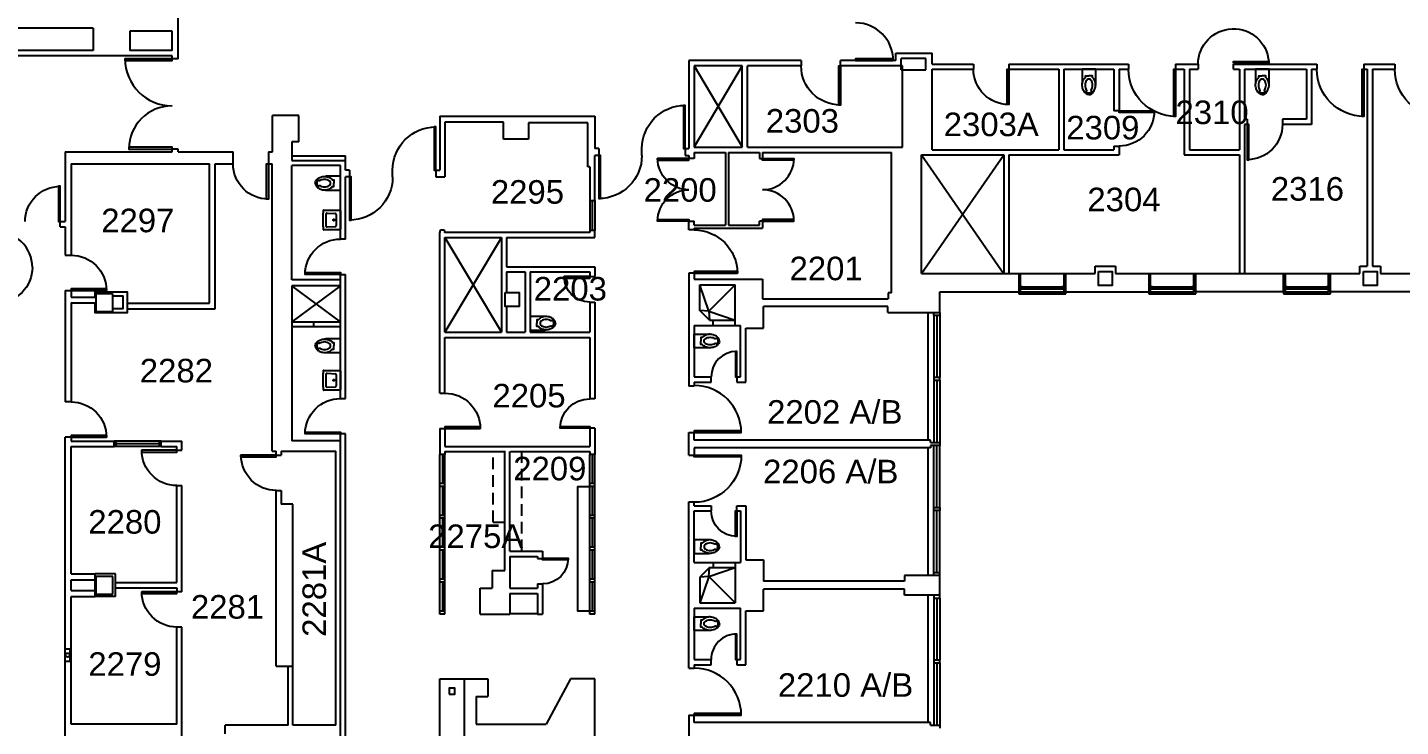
# Model space of a CAD drawing. Header units: inches. Extents: x -1132 to 5570, y -1986 to 4304.
# Drawn here: x 2497 to 3897, y 1341 to 2053 of the extents above; entities that cross this region are included whole.
import ezdxf

# ---------------------------------------------------------------- set-up
doc = ezdxf.new("R2010")
doc.units = ezdxf.units.IN
doc.header["$LTSCALE"] = 96
doc.header["$MEASUREMENT"] = 0
doc.linetypes.add('HIDDEN2', pattern=[0.1875, 0.125, -0.0625])
doc.layers.get('0').update_dxf_attribs({"linetype": 'CONTINUOUS'})
for name, color, linetype in [('A-ANNO-ROOM', 4, 'CONTINUOUS'), ('A-COLS', 5, 'CONTINUOUS'), ('A-DOOR', 2, 'CONTINUOUS'), ('A-FLOR-CASE', 3, 'CONTINUOUS'), ('A-FLOR-CASE-UPPR', 3, 'HIDDEN2'), ('A-FLOR-PFIX', 2, 'CONTINUOUS'), ('A-GLAZ', 2, 'CONTINUOUS'), ('A-GLAZ-SILL', 1, 'CONTINUOUS'), ('A-SHAFT', 1, 'CONTINUOUS'), ('A-WALL-FULL', 6, 'CONTINUOUS')]:
    doc.layers.add(name, color=color, linetype=linetype)
doc.styles.add('ARIAL', font='arial.ttf')

# ---------------------------------------------------------------- blocks, each defined once
blk = doc.blocks.new('P2477016')
for p, q in [((-3.6, -23.8), (-3.6, -23.8)), ((-2.5, -21.1), (-2.5, -21.1))]:
    blk.add_line(p, q)
blk.add_lwpolyline([(7, -14.9), (7, 0), (-7, 0), (-7, -14.9)])
for points in [[(-6.9, -16.2, -0.074934), (-6.3, -12.6, -0.085426), (-4.9, -9.7, -0.066386), (-3.5, -8.3), (-3.5, -6.7), (0, -6.7)], [(4, -23.7, -0.562484), (3.2, -23.5), (2.4, -21.3, -0.238976), (2.5, -20.9, 0.08035), (3.4, -19, 0.074934), (3.8, -16.2, 0.074934), (3.4, -13.4, 0.085426), (2.4, -11.5, 0.066386), (1.6, -10.6, 0.330534), (-1.7, -10.6, 0.066386), (-2.5, -11.5, 0.085426), (-3.5, -13.4, 0.074934), (-3.9, -16.2, 0.074934), (-3.5, -19, 0.08035), (-2.6, -20.9, -0.238976), (-2.5, -21.3), (-3.3, -23.5, -0.549653), (-4.1, -23.7)], [(6.9, -16.2, 0.074934), (6.3, -12.6, 0.085426), (4.9, -9.7, 0.066386), (3.5, -8.3), (3.5, -6.7), (0, -6.7)], [(0, -25.8, -0.143932), (-2.5, -25, -0.107177), (-4.9, -22.6, -0.077997), (-6.4, -19.2, -0.065232), (-7, -14.9)], [(-3, -22.7, 0.063273), (-1.7, -23.8, 0.143932), (0, -24.2)], [(0, -25.8, 0.143932), (2.5, -25, 0.107177), (4.9, -22.6, 0.077997), (6.4, -19.2, 0.065232), (7, -14.9)], [(0, -24.2, 0.143932), (1.7, -23.8, 0.059203), (2.9, -22.8)]]:
    blk.add_lwpolyline(points, format="xyb")
blk = doc.blocks.new('*U90')
for p, q in [((0, 0), (0, 0)), ((36, 0), (36, 0))]:
    blk.add_line(p, q)
blk.add_lwpolyline([(0, 0), (0, 36), (1.75, 36), (1.75, 0)], close=True)
blk.add_arc((0, 0), 36, 0, 90)
blk = doc.blocks.new('*U93')
for p, q in [((0, 0), (0, 0)), ((-36, 0), (-36, 0))]:
    blk.add_line(p, q)
blk.add_lwpolyline([(0, 0), (0, -36), (-1.75, -36), (-1.75, 0)], close=True)
blk.add_arc((0, 0), 36, 180, 270)
blk = doc.blocks.new('*U37')
for p, q in [((0, 0), (0, 0)), ((-48, 0), (-48, 0))]:
    blk.add_line(p, q)
blk.add_lwpolyline([(0, 0), (0, -48), (-1.75, -48), (-1.75, 0)], close=True)
blk.add_arc((0, 0), 48, 180, 270)
blk = doc.blocks.new('*U38')
for p, q in [((0, 0), (0, 0)), ((40, 0), (40, 0))]:
    blk.add_line(p, q)
blk.add_lwpolyline([(0, 0), (0, -40), (1.75, -40), (1.75, 0)], close=True)
blk.add_arc((0, 0), 40, 270, 0)
blk = doc.blocks.new('*U63')
for p, q in [((0, 0), (0, 0)), ((-32, 0), (-32, 0))]:
    blk.add_line(p, q)
blk.add_lwpolyline([(0, 0), (0, 32), (-1.75, 32), (-1.75, 0)], close=True)
blk.add_arc((0, 0), 32, 90, 180)
blk = doc.blocks.new('*U64')
for p, q in [((0, 0), (0, 0)), ((32, 0), (32, 0))]:
    blk.add_line(p, q)
blk.add_lwpolyline([(0, 0), (0, 32), (1.75, 32), (1.75, 0)], close=True)
blk.add_arc((0, 0), 32, 0, 90)
blk = doc.blocks.new('*U65')
for p, q in [((0, 0), (0, 0)), ((-44, 0), (-44, 0))]:
    blk.add_line(p, q)
blk.add_lwpolyline([(0, 0), (0, -44), (-1.75, -44), (-1.75, 0)], close=True)
blk.add_arc((0, 0), 44, 180, 270)
blk = doc.blocks.new('*U81')
for p, q in [((0, 0), (0, 0)), ((26, 0), (26, 0))]:
    blk.add_line(p, q)
blk.add_lwpolyline([(0, 0), (0, 26), (1.75, 26), (1.75, 0)], close=True)
blk.add_arc((0, 0), 26, 0, 90)
blk = doc.blocks.new('*U82')
for p, q in [((0, 0), (0, 0)), ((-30, 0), (-30, 0))]:
    blk.add_line(p, q)
blk.add_lwpolyline([(0, 0), (0, 30), (-1.75, 30), (-1.75, 0)], close=True)
blk.add_arc((0, 0), 30, 90, 180)
blk = doc.blocks.new('*U46')
for p, q in [((0, 0), (0, 0)), ((-36, 0), (-36, 0))]:
    blk.add_line(p, q)
blk.add_lwpolyline([(0, 0), (0, -36), (-1.75, -36), (-1.75, 0)], close=True)
blk.add_arc((0, 0), 36, 180, 270)
blk = doc.blocks.new('*U83')
for p, q in [((0, 0), (0, 0)), ((28, 0), (28, 0))]:
    blk.add_line(p, q)
blk.add_lwpolyline([(0, 0), (0, -28), (1.75, -28), (1.75, 0)], close=True)
blk.add_arc((0, 0), 28, 270, 0)
blk = doc.blocks.new('*U39')
for p, q in [((0, 0), (0, 0)), ((36, 0), (36, 0))]:
    blk.add_line(p, q)
blk.add_lwpolyline([(0, 0), (0, -36), (1.75, -36), (1.75, 0)], close=True)
blk.add_arc((0, 0), 36, 270, 0)
blk = doc.blocks.new('*U40')
for p, q in [((0, 0), (0, 0)), ((48, 0), (48, 0))]:
    blk.add_line(p, q)
blk.add_lwpolyline([(0, 0), (0, -48), (1.75, -48), (1.75, 0)], close=True)
blk.add_arc((0, 0), 48, 270, 0)
blk = doc.blocks.new('*U50')
for p, q in [((0, 0), (0, 0)), ((36, 0), (36, 0))]:
    blk.add_line(p, q)
blk.add_lwpolyline([(0, 0), (0, -36), (1.75, -36), (1.75, 0)], close=True)
blk.add_arc((0, 0), 36, 270, 0)
blk = doc.blocks.new('*U52')
for p, q in [((0, 0), (0, 0)), ((-36, 0), (-36, 0))]:
    blk.add_line(p, q)
blk.add_lwpolyline([(0, 0), (0, -36), (-1.75, -36), (-1.75, 0)], close=True)
blk.add_arc((0, 0), 36, 180, 270)
blk = doc.blocks.new('*U35')
for p, q in [((0, 0), (0, 0)), ((48, 0), (48, 0))]:
    blk.add_line(p, q)
blk.add_lwpolyline([(0, 0), (0, -48), (1.75, -48), (1.75, 0)], close=True)
blk.add_arc((0, 0), 48, 270, 0)
blk = doc.blocks.new('*U36')
for p, q in [((0, 0), (0, 0)), ((36, 0), (36, 0))]:
    blk.add_line(p, q)
blk.add_lwpolyline([(0, 0), (0, -36), (1.75, -36), (1.75, 0)], close=True)
blk.add_arc((0, 0), 36, 270, 0)
blk = doc.blocks.new('*U44')
for p, q in [((0, 0), (0, 0)), ((36, 0), (36, 0))]:
    blk.add_line(p, q)
blk.add_lwpolyline([(0, 0), (0, 36), (1.75, 36), (1.75, 0)], close=True)
blk.add_arc((0, 0), 36, 0, 90)
blk = doc.blocks.new('*U45')
for p, q in [((0, 0), (0, 0)), ((-36, 0), (-36, 0))]:
    blk.add_line(p, q)
blk.add_lwpolyline([(0, 0), (0, 36), (-1.75, 36), (-1.75, 0)], close=True)
blk.add_arc((0, 0), 36, 90, 180)
blk = doc.blocks.new('LAVHC4')
for p, q in [((-9.5, 0), (9.5, 0)), ((-10, -17.046589), (-10, -0.5)), ((-7.037044, -13.416795), (-6.580252, -5.19453)), ((-5.581791, -4.25), (5.581791, -4.25)), ((7.037044, -13.416795), (6.580252, -5.19453)), ((10, -0.5), (10, -17.046589)), ((-5.539354, -15), (5.539354, -15))]:
    blk.add_line(p, q)
for points in [[(-9.5, 0, 0.065543), (-9.648516, -0.019553, 0.087946), (-9.75, -0.066987, 0.043207), (-9.849429, -0.150571, 0.043207), (-9.933013, -0.25, 0.087946), (-9.980447, -0.351484, 0.065543), (-10, -0.5)], [(10, -0.5, 0.065543), (9.980447, -0.351484, 0.087946), (9.933013, -0.25, 0.043207), (9.849429, -0.150571, 0.043207), (9.75, -0.066987, 0.087946), (9.648516, -0.019553, 0.065543), (9.5, 0)], [(-7.037044, -13.416795, 0.050866), (-7.020454, -13.776064, 0.073218), (-6.947859, -14.015861, 0.028563), (-6.762423, -14.357529, 0.050866), (-6.629034, -14.530823, 0.050866), (-6.463406, -14.673619, 0.028563), (-6.132551, -14.877722, 0.073218), (-5.897149, -14.963507, 0.050866), (-5.539354, -15)], [(-5.581791, -4.25, 0.063221), (-5.869829, -4.286566, 0.085725), (-6.065686, -4.374874, 0.040781), (-6.261236, -4.53176, 0.040781), (-6.428729, -4.718307, 0.085725), (-6.527764, -4.908965, 0.063221), (-6.580252, -5.19453)], [(5.539354, -15, 0.050866), (5.897149, -14.963507, 0.073218), (6.132551, -14.877722, 0.028563), (6.463406, -14.673619, 0.050866), (6.629034, -14.530823, 0.050866), (6.762423, -14.357529, 0.028563), (6.947859, -14.015861, 0.073218), (7.020454, -13.776064, 0.050866), (7.037044, -13.416795)], [(6.580252, -5.19453, 0.063221), (6.527764, -4.908965, 0.085725), (6.428729, -4.718307, 0.040781), (6.261236, -4.53176, 0.040781), (6.065686, -4.374874, 0.085725), (5.869829, -4.286566, 0.063221), (5.581791, -4.25)], [(-10, -17.046589, 0.061553), (-9.982606, -17.187347, 0.084107), (-9.940741, -17.282697, 0.039062), (-9.865923, -17.379174, 0.039062), (-9.777011, -17.46284, 0.084107), (-9.686081, -17.513595, 0.061553), (-9.547619, -17.544316)], [(-9.547619, -17.544316, 0.007949), (-5.398899, -17.874775, 0.014949), (-3.186834, -17.949334, 0.000949), (0, -17.955385, 0.000949), (3.186834, -17.949334, 0.014949), (5.398899, -17.874775, 0.007949), (9.547619, -17.544316)], [(9.547619, -17.544316, 0.061553), (9.686081, -17.513595, 0.084107), (9.777011, -17.46284, 0.039062), (9.865923, -17.379174, 0.039062), (9.940741, -17.282697, 0.084107), (9.982606, -17.187347, 0.061553), (10, -17.046589)]]:
    blk.add_lwpolyline(points, format="xyb")
blk.add_lwpolyline([(0.704769, -7.006515, -0.043661), (0.649519, -7.125, -0.043661), (0.574533, -7.232091, -0.043661), (0.482091, -7.324533, -0.043661), (0.375, -7.399519, -0.043661), (0.256515, -7.454769, -0.043661), (0.130236, -7.488606, -0.043661), (0, -7.5, -0.043661), (-0.130236, -7.488606, -0.043661), (-0.256515, -7.454769, -0.043661), (-0.375, -7.399519, -0.043661), (-0.482091, -7.324533, -0.043661), (-0.574533, -7.232091, -0.043661), (-0.649519, -7.125, -0.043661), (-0.704769, -7.006515, -0.043661), (-0.738606, -6.880236, -0.043661), (-0.75, -6.75, -0.043661), (-0.738606, -6.619764, -0.043661), (-0.704769, -6.493485, -0.043661), (-0.649519, -6.375, -0.043661), (-0.574533, -6.267909, -0.043661), (-0.482091, -6.175467, -0.043661), (-0.375, -6.100481, -0.043661), (-0.256515, -6.045231, -0.043661), (-0.130236, -6.011394, -0.043661), (0, -6, -0.043661), (0.130236, -6.011394, -0.043661), (0.256515, -6.045231, -0.043661), (0.375, -6.100481, -0.043661), (0.482091, -6.175467, -0.043661), (0.574533, -6.267909, -0.043661), (0.649519, -6.375, -0.043661), (0.704769, -6.493485, -0.043661), (0.738606, -6.619764, -0.043661), (0.75, -6.75, -0.043661), (0.738606, -6.880236, -0.043661)], format="xyb", close=True)
blk = doc.blocks.new('*U48')
for p, q in [((0, 0), (0, 0)), ((-36, 0), (-36, 0))]:
    blk.add_line(p, q)
blk.add_lwpolyline([(0, 0), (0, 36), (-1.75, 36), (-1.75, 0)], close=True)
blk.add_arc((0, 0), 36, 90, 180)

msp = doc.modelspace()

# ---------------------------------------------------------------- linework, layer by layer
at = {"layer": 'A-COLS'}
for p, q in [((2584.4, 1782.1), (2567, 1782.1)), ((2567, 1782.1), (2567, 1764.1)), ((2584.4, 1764.1), (2584.4, 1782.1)), ((2567, 1764.1), (2584.4, 1764.1)), ((2584.4, 1494.1), (2567, 1494.1)), ((2567, 1494.1), (2567, 1476.1)), ((2584.4, 1476.1), (2584.4, 1494.1)), ((2567, 1476.1), (2584.4, 1476.1))]:
    msp.add_line(p, q, dxfattribs=at)
at = {"layer": 'A-DOOR'}
for p, q in [((3123.5, 1923.1), (3123.6, 1930.1)), ((2869.5, 1901.1), (2869.5, 1908.1))]:
    msp.add_line(p, q, dxfattribs=at)
for points in [[(2644.7, 2021.6), (2596.7, 2021.6), (2596.7, 2019.9), (2644.7, 2019.9)], [(3726.4, 2017), (3726.4, 2018.8), (3762.4, 2018.8), (3762.4, 2017)], [(2644.7, 1929.6), (2644.7, 1931.4), (2600.7, 1931.4), (2600.7, 1929.6), (2644.7, 1929.6)]]:
    msp.add_lwpolyline(points, close=True, dxfattribs=at)
at = {"layer": 'A-DOOR', "extrusion": (0, 0, -1)}
msp.add_arc((-3726.4, 2016.1), 36, 0.0321, 175.7856, dxfattribs=at)
at = {"layer": 'A-DOOR'}
for centre, radius, start, end in [((2644.7, 2021.6), 48, 180, 270), ((2644.7, 1929.6), 44, 90, 180), ((2466.2, 1809), 36.1, 0.057, 93.0393)]:
    msp.add_arc(centre, radius, start, end, dxfattribs=at)
at = {"layer": 'A-FLOR-CASE'}
for p, q in [((2989, 1456.2), (3017, 1456.2)), ((2917.5, 1281.2), (2917.5, 1389.7)), ((2917.5, 1389.7), (2966.5, 1389.7)), ((2942.5, 1389.7), (2942.5, 1281.2)), ((2966.5, 1389.7), (2966.5, 1371.7)), ((3050.8, 1389.7), (3026, 1343.5)), ((3075.6, 1389.7), (3050.6, 1389.7)), ((3075.6, 1281.2), (3075.6, 1389.7)), ((2954.5, 1371.7), (2954.5, 1343.5)), ((2954.5, 1371.7), (2966.5, 1371.7)), ((2954.5, 1343.5), (3026, 1343.5))]:
    msp.add_line(p, q, dxfattribs=at)
msp.add_lwpolyline([(3070.3, 1458.7), (3058.3, 1458.7), (3058.3, 1585.8), (3070.3, 1585.8)], dxfattribs=at)
at = {"layer": 'A-FLOR-CASE-UPPR'}
for p, q in [((2971.8, 1549.4), (2971.8, 1621.4)), ((3001, 1519.7), (3001, 1621.4)), ((2971.8, 1549.4), (2983.8, 1549.4))]:
    msp.add_line(p, q, dxfattribs=at)
at = {"layer": 'A-FLOR-PFIX'}
for p, q in [((2816.3, 1753.6), (2766.8, 1790.1)), ((2816.3, 1790.1), (2766.8, 1753.6)), ((3191.7, 1764.3), (3182.5, 1791.1)), ((3191.7, 1764.3), (3218.5, 1791.1)), ((3191.7, 1764.3), (3182.5, 1765)), ((3191.7, 1764.3), (3218.5, 1755.1)), ((3191.7, 1764.3), (3192.4, 1755.1)), ((2766.8, 1753.6), (2816.3, 1753.6)), ((2789.3, 1748.6), (2789.3, 1753.6)), ((3196, 1755.1), (3218.5, 1755.1)), ((3196, 1749.9), (3218.5, 1749.9)), ((2766.8, 1748.6), (2816.3, 1748.6)), ((3191.7, 1493.9), (3218.5, 1503.1)), ((3191.7, 1493.9), (3192.4, 1503.1)), ((3196, 1508.4), (3218.5, 1508.4)), ((3196, 1503.1), (3218.5, 1503.1)), ((3191.7, 1493.9), (3182.5, 1467.1)), ((3191.7, 1493.9), (3182.5, 1493.2)), ((3191.7, 1493.9), (3218.5, 1467.1))]:
    msp.add_line(p, q, dxfattribs=at)
at = {"layer": 'A-GLAZ'}
for p, q in [((3070.3, 1877.1), (3070.3, 1846.6)), ((3070.3, 1877.1), (3075.5, 1877.1)), ((3072.9, 1877.1), (3072.9, 1846.6)), ((3075.5, 1877.1), (3075.5, 1846.6)), ((3075.5, 1846.6), (3070.3, 1846.6)), ((3507.5, 1784.2), (3507.5, 1782.2)), ((3507.5, 1782.2), (3555.5, 1782.2)), ((3509.5, 1784.2), (3553.5, 1784.2)), ((3511.5, 1789.2), (3551.5, 1789.2)), ((3511.5, 1788.2), (3551.5, 1788.2)), ((3511.5, 1787.2), (3551.5, 1787.2)), ((3555.5, 1782.2), (3555.5, 1784.2)), ((3640, 1784.2), (3640, 1782.2)), ((3640, 1782.2), (3688, 1782.2)), ((3642, 1784.2), (3686, 1784.2)), ((3644, 1789.2), (3684, 1789.2)), ((3644, 1788.2), (3684, 1788.2)), ((3644, 1787.2), (3684, 1787.2)), ((3688, 1782.2), (3688, 1784.2)), ((3777.3, 1784.2), (3777.3, 1782.2)), ((3777.3, 1782.2), (3825.3, 1782.2)), ((3779.3, 1784.2), (3823.3, 1784.2)), ((3781.3, 1789.2), (3821.3, 1789.2)), ((3781.3, 1788.2), (3821.3, 1788.2)), ((3781.3, 1787.2), (3821.3, 1787.2)), ((3825.3, 1782.2), (3825.3, 1784.2)), ((3421, 1760.1), (3421, 1696.9)), ((3424, 1760.1), (3424, 1696.9)), ((3427, 1760.1), (3427, 1696.9)), ((3421, 1693.9), (3421, 1630.6)), ((3424, 1693.9), (3424, 1630.6)), ((3427, 1693.9), (3427, 1630.6)), ((2585.7, 1626.6), (2585.7, 1631.9)), ((2633.7, 1631.9), (2585.7, 1631.9)), ((2633.7, 1626.6), (2585.7, 1626.6)), ((2587.7, 1626.6), (2587.7, 1631.9)), ((2631.7, 1629.3), (2587.7, 1629.3)), ((2631.7, 1626.6), (2631.7, 1631.9)), ((2633.7, 1626.6), (2633.7, 1631.9)), ((3421, 1564.4), (3421, 1627.6)), ((3424, 1564.4), (3424, 1627.6)), ((3427, 1564.4), (3427, 1627.6)), ((2917.5, 1455.7), (2917.5, 1618.4)), ((2922.8, 1618.4), (2917.5, 1618.4)), ((2920.2, 1618.4), (2920.2, 1588.8)), ((2922.8, 1455.7), (2922.8, 1618.4)), ((3075.5, 1618.4), (3070.3, 1618.4)), ((3070.3, 1455.7), (3070.3, 1618.4)), ((3072.9, 1618.4), (3072.9, 1588.8)), ((3075.5, 1455.7), (3075.5, 1618.4)), ((2922.8, 1588.8), (2917.5, 1588.8)), ((2922.8, 1585.8), (2917.5, 1585.8)), ((2920.2, 1585.8), (2920.2, 1556.3)), ((3075.5, 1588.8), (3070.3, 1588.8)), ((3075.5, 1585.8), (3070.3, 1585.8)), ((3072.9, 1585.8), (3072.9, 1556.3)), ((2922.8, 1556.3), (2917.5, 1556.3)), ((2922.8, 1553.3), (2917.5, 1553.3)), ((2920.2, 1553.3), (2920.2, 1523.8)), ((3075.5, 1556.3), (3070.3, 1556.3)), ((3075.5, 1553.3), (3070.3, 1553.3)), ((3072.9, 1553.3), (3072.9, 1523.8)), ((3421, 1498.1), (3421, 1561.4)), ((3424, 1498.1), (3424, 1561.4)), ((3427, 1498.1), (3427, 1561.4)), ((2922.8, 1523.8), (2917.5, 1523.8)), ((2922.8, 1520.8), (2917.5, 1520.8)), ((2920.2, 1520.8), (2920.2, 1491.3)), ((3075.5, 1523.8), (3070.3, 1523.8)), ((3075.5, 1520.8), (3070.3, 1520.8)), ((3072.9, 1520.8), (3072.9, 1491.3)), ((2922.8, 1491.3), (2917.5, 1491.3)), ((2922.8, 1488.3), (2917.5, 1488.3)), ((2920.2, 1488.3), (2920.2, 1458.7)), ((3075.5, 1491.3), (3070.3, 1491.3)), ((3075.5, 1488.3), (3070.3, 1488.3)), ((3072.9, 1488.3), (3072.9, 1458.7)), ((3421, 1472.1), (3421, 1408.9)), ((3424, 1472.1), (3424, 1408.9)), ((3427, 1472.1), (3427, 1408.9)), ((2922.8, 1458.7), (2917.5, 1458.7)), ((2922.8, 1455.7), (2917.5, 1455.7)), ((3075.5, 1458.7), (3070.3, 1458.7)), ((3075.5, 1455.7), (3070.3, 1455.7)), ((3421, 1405.9), (3421, 1342.6)), ((3424, 1405.9), (3424, 1342.6)), ((3427, 1405.9), (3427, 1342.6))]:
    msp.add_line(p, q, dxfattribs=at)
at = {"layer": 'A-GLAZ-SILL'}
for p, q in [((3509.5, 1802.7), (3553.5, 1802.7)), ((3642, 1802.7), (3686, 1802.7)), ((3779.3, 1802.7), (3823.3, 1802.7)), ((3415, 1763.1), (3415, 1633.1)), ((3415, 1625.1), (3415, 1495.1)), ((3415, 1475.1), (3415, 1345.1))]:
    msp.add_line(p, q, dxfattribs=at)
at = {"layer": 'A-SHAFT'}
for p, q in [((3225.8, 2014.4), (3176.8, 1931.8)), ((3176.8, 2014.4), (3225.8, 1931.8)), ((3408.3, 1802.7), (3492.3, 1923.6)), ((3408.3, 1923.6), (3492.3, 1802.4)), ((2922.8, 1839.4), (2980.4, 1742.9)), ((2980.4, 1839.4), (2922.8, 1742.9))]:
    msp.add_line(p, q, dxfattribs=at)
at = {"layer": 'A-WALL-FULL'}
for p, q in [((2650.9, 2021.6), (2650.9, 2067.6)), ((2564.1, 2052.6), (2370.8, 2052.6)), ((2564.1, 2052.6), (2564.1, 2029.9)), ((2601.6, 2049.6), (2601.6, 2029.9)), ((2644.7, 2049.6), (2601.6, 2049.6)), ((2644.7, 2029.9), (2644.7, 2049.6)), ((2564.1, 2029.9), (2370.8, 2029.9)), ((2644.7, 2029.9), (2601.6, 2029.9)), ((2644.7, 2024.6), (2360.1, 2024.6)), ((2644.7, 2021.6), (2644.7, 2024.6)), ((2650.9, 2021.6), (2644.7, 2021.6)), ((3285.8, 2019.7), (3171.5, 2019.7)), ((3171.5, 2019.7), (3171.5, 1930.1)), ((3285.8, 2019.7), (3285.8, 2014.4)), ((3325.8, 2014.4), (3325.8, 2019.7)), ((3382.4, 2019.7), (3325.8, 2019.7)), ((3382.4, 2019.7), (3382.4, 2027.2)), ((3382.4, 2027.2), (3419.4, 2027.2)), ((3387.8, 2010.3), (3387.8, 2021.8)), ((3413, 2021.8), (3387.8, 2021.8)), ((3413, 2010.3), (3413, 2021.8)), ((3419.4, 2016.2), (3419.4, 2027.2)), ((3419.4, 2016.2), (3461.4, 2016.2)), ((3461.4, 2016.2), (3461.4, 2010.9)), ((3497.4, 2016.2), (3497.4, 2010.9)), ((3497.4, 2016.2), (3619.4, 2016.2)), ((3619.4, 2016.2), (3619.4, 2010.9)), ((3667.4, 2016.2), (3690.4, 2016.2)), ((3667.4, 2016.2), (3667.4, 2010.9)), ((3690.4, 2016.2), (3690.4, 2010.9)), ((3726.4, 2016.2), (3811.4, 2016.2)), ((3726.4, 2010.9), (3726.4, 2016.2)), ((3811.4, 2016.2), (3811.4, 2010.9)), ((3859.4, 2016.2), (3890.9, 2016.2)), ((3859.4, 2016.2), (3859.4, 2010.9)), ((3890.9, 2016.2), (3890.9, 2010.9)), ((3225.8, 2014.4), (3176.8, 2014.4)), ((3176.8, 2014.4), (3176.8, 1931.4)), ((3225.8, 1931.4), (3225.8, 2014.4)), ((3231.1, 1931.4), (3231.1, 2014.4)), ((3285.8, 2014.4), (3231.1, 2014.4)), ((3389.1, 2014.4), (3325.8, 2014.4)), ((3387.8, 2010.3), (3413, 2010.3)), ((3389.1, 1931.4), (3389.1, 2014.4)), ((3419.4, 2010.9), (3461.4, 2010.9)), ((3419.4, 1928.9), (3419.4, 2010.9)), ((3497.4, 2010.9), (3548.3, 2010.9)), ((3548.3, 2010.9), (3548.3, 1928.9)), ((3553.6, 2010.9), (3553.6, 1928.9)), ((3553.6, 2010.9), (3604.6, 2010.9)), ((3604.6, 2010.9), (3604.6, 1968.6)), ((3609.8, 2010.9), (3609.8, 1968.6)), ((3609.8, 2010.9), (3619.4, 2010.9)), ((3667.4, 2010.9), (3676.3, 2010.9)), ((3676.3, 2010.9), (3676.3, 1923.6)), ((3681.6, 2010.9), (3681.6, 1928.9)), ((3681.6, 2010.9), (3690.4, 2010.9)), ((3726.4, 2010.9), (3732.6, 2010.9)), ((3732.6, 2010.9), (3732.6, 1928.9)), ((3737.8, 2010.9), (3737.8, 1959.9)), ((3737.8, 2010.9), (3800.8, 2010.9)), ((3800.8, 2010.9), (3800.8, 1959.9)), ((3806.1, 2010.9), (3806.1, 1954.7)), ((3806.1, 2010.9), (3811.4, 2010.9)), ((3859.4, 2010.9), (3862.8, 2010.9)), ((3862.8, 2010.9), (3862.8, 1810.2)), ((3868.1, 2010.9), (3868.1, 1810.2)), ((3868.1, 2010.9), (3890.9, 2010.9)), ((2746.9, 1926.6), (2746.9, 1963.9)), ((2773.9, 1963.9), (2746.9, 1963.9)), ((2773.9, 1936.9), (2773.9, 1963.9)), ((2917.5, 1963.1), (3075.5, 1963.1)), ((2917.5, 1963.1), (2917.5, 1908.1)), ((3075.5, 1963.1), (3075.5, 1930.1)), ((3609.8, 1968.6), (3604.6, 1968.6)), ((3740.3, 1959.9), (3737.8, 1959.9)), ((3740.3, 1959.9), (3740.3, 1954.7)), ((3800.8, 1959.9), (3776.3, 1959.9)), ((3776.3, 1959.9), (3776.3, 1954.7)), ((2922.8, 1956.9), (2922.8, 1901.1)), ((2982.3, 1956.9), (2922.8, 1956.9)), ((2982.3, 1939.6), (2982.3, 1956.9)), ((3068.3, 1956.4), (3007.8, 1956.4)), ((3007.8, 1956.4), (3007.8, 1939.6)), ((3068.3, 1911.6), (3068.3, 1956.4)), ((3740.3, 1954.7), (3737.8, 1954.7)), ((3737.8, 1954.7), (3737.8, 1802.4)), ((3806.1, 1954.7), (3776.3, 1954.7)), ((2773.9, 1936.9), (2766.9, 1936.9)), ((2766.9, 1936.9), (2766.9, 1917.8)), ((3007.8, 1939.6), (2982.3, 1939.6)), ((3176.8, 1931.4), (3225.8, 1931.4)), ((3231.1, 1931.4), (3389.1, 1931.4)), ((3604.6, 1932.6), (3604.6, 1928.9)), ((3604.6, 1932.6), (3609.8, 1932.6)), ((3609.8, 1932.6), (3609.8, 1923.6)), ((2535.8, 1926.6), (2535.8, 1855.6)), ((2535.8, 1926.6), (2644.7, 1926.6)), ((2650.9, 1929.6), (2644.7, 1929.6)), ((2644.7, 1926.6), (2644.7, 1929.6)), ((2650.9, 1926.6), (2650.9, 1929.6)), ((2650.9, 1926.6), (2706.8, 1926.6)), ((2706.8, 1914.6), (2706.8, 1926.6)), ((2742.8, 1926.6), (2742.8, 1914.6)), ((2742.8, 1926.6), (2746.9, 1926.6)), ((2766.9, 1922.8), (2821.5, 1922.8)), ((2766.9, 1917.8), (2821.5, 1917.8)), ((2821.5, 1908.1), (2821.5, 1922.8)), ((3079.5, 1930.1), (3075.5, 1930.1)), ((3079.5, 1923.1), (3075.5, 1923.1)), ((3075.5, 1877.1), (3075.5, 1923.1)), ((3079.5, 1930.1), (3079.5, 1923.1)), ((3167.6, 1930.1), (3167.6, 1923.1)), ((3167.6, 1930.1), (3171.5, 1930.1)), ((3167.6, 1923.1), (3171.5, 1923.1)), ((3171.5, 1923.1), (3171.5, 1920.1)), ((3176.8, 1920.1), (3171.5, 1920.1)), ((3176.8, 1926.1), (3176.8, 1920.1)), ((3176.8, 1926.1), (3208.7, 1926.1)), ((3208.7, 1926.1), (3208.7, 1852.1)), ((3211.7, 1926.1), (3243.5, 1926.1)), ((3211.7, 1926.1), (3211.7, 1852.1)), ((3243.5, 1926.1), (3243.5, 1920.1)), ((3243.5, 1920.1), (3246.5, 1920.1)), ((3246.5, 1926.1), (3378, 1926.1)), ((3246.5, 1926.1), (3246.5, 1920.1)), ((3378, 1783.1), (3378, 1926.1)), ((3408.3, 1923.6), (3492.3, 1923.6)), ((3408.3, 1802.7), (3408.3, 1923.6)), ((3419.4, 1928.9), (3548.3, 1928.9)), ((3492.3, 1923.6), (3492.3, 1802.4)), ((3497.6, 1923.6), (3609.8, 1923.6)), ((3497.6, 1923.6), (3497.6, 1802.4)), ((3553.6, 1928.9), (3604.6, 1928.9)), ((3676.3, 1923.6), (3732.6, 1923.6)), ((3681.6, 1928.9), (3732.6, 1928.9)), ((3732.6, 1923.6), (3732.6, 1802.4)), ((2541.8, 1914.6), (2682.7, 1914.6)), ((2541.8, 1914.6), (2541.8, 1821.4)), ((2682.7, 1772.6), (2682.7, 1914.6)), ((2688.7, 1766.6), (2688.7, 1914.6)), ((2688.7, 1914.6), (2706.8, 1914.6)), ((2742.8, 1914.6), (2746.8, 1914.6)), ((2746.8, 1621.7), (2746.8, 1914.6)), ((2816.3, 1912.8), (2766.8, 1912.8)), ((2766.8, 1796.4), (2766.8, 1912.8)), ((2816.3, 1837.9), (2816.3, 1912.8)), ((2825.5, 1908.1), (2821.5, 1908.1)), ((2825.5, 1908.1), (2825.5, 1901.1)), ((2913.5, 1908.1), (2913.5, 1901.1)), ((2913.5, 1908.1), (2917.5, 1908.1)), ((3070.3, 1911.6), (3068.3, 1911.6)), ((3070.3, 1911.6), (3070.3, 1877.1)), ((2825.5, 1901.1), (2821.5, 1901.1)), ((2821.5, 1837.9), (2821.5, 1901.1)), ((2913.5, 1901.1), (2922.8, 1901.1)), ((2530.8, 1855.6), (2535.8, 1855.6)), ((2530.8, 1850.4), (2530.8, 1855.6)), ((2530.8, 1850.4), (2535.8, 1850.4)), ((2535.8, 1850.4), (2535.8, 1821.4)), ((2918.4, 1846.1), (2918.4, 1847.4)), ((2918.4, 1847.4), (2921.9, 1847.4)), ((2921.9, 1847.4), (2921.9, 1846.1)), ((3171.5, 1847.1), (3171.5, 1856.1)), ((3171.5, 1856.1), (3176.8, 1856.1)), ((3176.8, 1852.1), (3176.8, 1856.1)), ((3176.8, 1852.1), (3208.7, 1852.1)), ((3176.8, 1849.1), (3246.5, 1849.1)), ((3176.8, 1849.1), (3176.8, 1847.1)), ((3211.7, 1852.1), (3243.5, 1852.1)), ((3246.5, 1856.1), (3243.5, 1856.1)), ((3243.5, 1852.1), (3243.5, 1856.1)), ((3246.5, 1856.1), (3246.5, 1849.1)), ((2821.5, 1837.9), (2816.3, 1837.9)), ((2917.5, 1680.8), (2917.5, 1844.6)), ((2917.5, 1844.6), (2917.9, 1844.6)), ((2917.9, 1844.6), (2917.9, 1846.1)), ((2917.9, 1846.1), (2918.4, 1846.1)), ((2921.9, 1846.1), (2922.4, 1846.1)), ((2922.4, 1846.1), (2922.4, 1844.6)), ((3070.3, 1844.6), (2922.4, 1844.6)), ((2922.8, 1839.4), (2980.4, 1839.4)), ((2922.8, 1742.9), (2922.8, 1839.4)), ((2980.4, 1839.4), (2980.4, 1742.9)), ((2985.6, 1839.4), (3075.5, 1839.4)), ((2985.6, 1839.4), (2985.6, 1809.6)), ((3070.3, 1846.6), (3070.3, 1844.6)), ((3075.5, 1839.4), (3075.5, 1846.6)), ((3176.8, 1847.1), (3171.5, 1847.1)), ((2535.8, 1821.4), (2541.8, 1821.4)), ((2985.6, 1809.6), (3075.5, 1809.6)), ((3075.5, 1809.6), (3075.5, 1799.6)), ((3585.3, 1802.7), (3585.3, 1810.2)), ((3585.3, 1810.2), (3606.3, 1810.2)), ((3606.3, 1810.2), (3606.3, 1802.7)), ((3855.3, 1810.2), (3862.8, 1810.2)), ((3855.3, 1802.7), (3855.3, 1810.2)), ((3868.1, 1810.2), (3876.3, 1810.2)), ((3876.3, 1810.2), (3876.3, 1802.7)), ((2816.3, 1796.4), (2766.8, 1796.4)), ((2816.3, 1801.9), (2821.5, 1801.9)), ((2816.3, 1675.4), (2816.3, 1801.9)), ((2821.5, 1675.4), (2821.5, 1801.9)), ((2985.6, 1804.4), (2985.6, 1783.3)), ((2985.6, 1804.4), (3004.4, 1804.4)), ((3004.4, 1804.4), (3004.4, 1742.9)), ((3009.7, 1804.4), (3009.7, 1742.9)), ((3009.7, 1804.4), (3070.3, 1804.4)), ((3070.3, 1804.4), (3070.3, 1799.6)), ((3070.3, 1799.6), (3075.5, 1799.6)), ((3171.5, 1803.1), (3171.5, 1688.1)), ((3176.8, 1803.1), (3171.5, 1803.1)), ((3176.8, 1803.1), (3176.8, 1797.1)), ((3176.8, 1797.1), (3246.5, 1797.1)), ((3246.5, 1797.1), (3246.5, 1777.1)), ((3408.3, 1802.7), (3585.3, 1802.7)), ((3507.5, 1802.7), (3507.5, 1784.2)), ((3509.5, 1784.2), (3509.5, 1802.7)), ((3553.5, 1802.7), (3553.5, 1784.2)), ((3555.5, 1784.2), (3555.5, 1802.7)), ((3606.3, 1802.7), (3642, 1802.7)), ((3640, 1802.7), (3640, 1784.2)), ((3642, 1784.2), (3642, 1802.7)), ((3686, 1784.2), (3686, 1802.7)), ((3686, 1802.7), (3782.8, 1802.7)), ((3688, 1784.2), (3688, 1802.7)), ((3688, 1784.2), (3688, 1802.7)), ((3777.3, 1784.2), (3777.3, 1802.7)), ((3777.3, 1784.2), (3777.3, 1802.7)), ((3777.3, 1802.7), (3777.3, 1784.2)), ((3779.3, 1784.2), (3779.3, 1802.7)), ((3823.3, 1784.2), (3823.3, 1802.7)), ((3823.3, 1802.7), (3855.3, 1802.7)), ((3825.3, 1784.2), (3825.3, 1802.7)), ((3876.3, 1802.7), (3912, 1802.7)), ((2535.8, 1785.4), (2535.8, 1671.9)), ((2535.8, 1785.4), (2541.8, 1785.4)), ((2541.8, 1785.4), (2541.8, 1778.6)), ((2816.3, 1790.1), (2766.8, 1790.1)), ((2766.8, 1790.1), (2766.8, 1632.4)), ((3182.5, 1791.1), (3218.5, 1791.1)), ((3182.5, 1765), (3182.5, 1791.1)), ((3218.5, 1749.9), (3218.5, 1791.1)), ((3378, 1783.1), (3374.5, 1783.1)), ((3374.5, 1783.1), (3374.5, 1777.1)), ((3427, 1763.1), (3427.1, 1784.2)), ((3427.1, 1784.2), (3509.5, 1784.2)), ((3511.5, 1789.2), (3509.5, 1789.2)), ((3509.5, 1789.2), (3509.5, 1787.2)), ((3509.5, 1787.2), (3511.5, 1787.2)), ((3511.5, 1787.2), (3511.5, 1789.2)), ((3553.5, 1789.2), (3551.5, 1789.2)), ((3551.5, 1789.2), (3551.5, 1787.2)), ((3551.5, 1787.2), (3553.5, 1787.2)), ((3553.5, 1787.2), (3553.5, 1789.2)), ((3553.5, 1784.2), (3642, 1784.2)), ((3644, 1789.2), (3642, 1789.2)), ((3642, 1789.2), (3642, 1787.2)), ((3642, 1787.2), (3644, 1787.2)), ((3644, 1787.2), (3644, 1789.2)), ((3686, 1789.2), (3684, 1789.2)), ((3684, 1789.2), (3684, 1787.2)), ((3684, 1787.2), (3686, 1787.2)), ((3686, 1787.2), (3686, 1789.2)), ((3777.3, 1784.2), (3686, 1784.2)), ((3777.3, 1784.2), (3779.3, 1784.2)), ((3781.3, 1789.2), (3779.3, 1789.2)), ((3779.3, 1789.2), (3779.3, 1787.2)), ((3779.3, 1787.2), (3781.3, 1787.2)), ((3781.3, 1787.2), (3781.3, 1789.2)), ((3823.3, 1789.2), (3821.3, 1789.2)), ((3821.3, 1789.2), (3821.3, 1787.2)), ((3821.3, 1787.2), (3823.3, 1787.2)), ((3823.3, 1787.2), (3823.3, 1789.2)), ((3912, 1784.2), (3823.3, 1784.2)), ((2598.8, 1772.6), (2682.7, 1772.6)), ((2598.8, 1766.6), (2688.7, 1766.6)), ((2985.6, 1769.3), (2985.6, 1742.9)), ((3070.3, 1773.6), (3070.3, 1742.9)), ((3070.3, 1773.6), (3075.5, 1773.6)), ((3075.5, 1773.6), (3075.5, 1675.1)), ((3192.4, 1755.1), (3182.5, 1765)), ((3246.5, 1777.1), (3374.5, 1777.1)), ((3374, 1769.1), (3247.3, 1769.1)), ((3247.3, 1747.1), (3247.3, 1769.1)), ((3374, 1763.1), (3374, 1769.1)), ((3176.8, 1749.9), (3176.8, 1697.4)), ((3176.8, 1749.9), (3196, 1749.9)), ((3192.4, 1755.1), (3196, 1755.1)), ((3196, 1749.9), (3196, 1755.1)), ((3218.5, 1749.9), (3224, 1749.9)), ((3224, 1697.4), (3224, 1749.9)), ((3374, 1763.1), (3427, 1763.1)), ((3421, 1760.1), (3421, 1763.1)), ((3427, 1760.1), (3421, 1760.1)), ((3427, 1763.1), (3427, 1760.1)), ((2922.8, 1742.9), (2980.4, 1742.9)), ((2922.8, 1737.6), (3070.3, 1737.6)), ((2922.8, 1680.8), (2922.8, 1737.6)), ((2985.6, 1742.9), (3004.4, 1742.9)), ((3009.7, 1742.9), (3070.3, 1742.9)), ((3070.3, 1737.6), (3070.3, 1675.1)), ((3229.3, 1692.1), (3229.3, 1747.1)), ((3229.3, 1747.1), (3247.3, 1747.1)), ((3176.8, 1697.4), (3194.1, 1697.4)), ((3194.1, 1692.1), (3194.1, 1697.4)), ((3220.1, 1697.4), (3224, 1697.4)), ((3220.1, 1697.4), (3220.1, 1692.1)), ((3421, 1696.9), (3421, 1693.9)), ((3427, 1696.9), (3421, 1696.9)), ((3421, 1693.9), (3427, 1693.9)), ((3427, 1693.9), (3427, 1696.9)), ((2917.5, 1680.8), (2922.8, 1680.8)), ((3176.8, 1688.1), (3171.5, 1688.1)), ((3176.8, 1692.1), (3176.8, 1688.1)), ((3176.8, 1692.1), (3194.1, 1692.1)), ((3220.1, 1692.1), (3229.3, 1692.1)), ((2541.8, 1671.9), (2535.8, 1671.9)), ((2816.3, 1675.4), (2821.5, 1675.4)), ((3075.5, 1675.1), (3070.3, 1675.1)), ((2821.5, 1639.4), (2816.3, 1639.4)), ((2816.3, 631.9), (2816.3, 1639.4)), ((2821.5, 604.6), (2821.5, 1639.4)), ((2917.5, 1644.8), (2922.8, 1644.8)), ((2917.5, 1644.8), (2917.5, 1618.4)), ((2922.8, 1644.8), (2922.8, 1626.6)), ((3070.3, 1645.1), (3070.3, 1626.6)), ((3075.5, 1645.1), (3070.3, 1645.1)), ((3075.5, 1645.1), (3075.5, 1618.4)), ((3171.5, 1617.6), (3171.5, 1640.6)), ((3171.5, 1640.6), (3176.8, 1640.6)), ((3176.8, 1633.1), (3176.8, 1640.6)), ((2535.8, 1035.4), (2535.8, 1635.9)), ((2541.8, 1635.9), (2535.8, 1635.9)), ((2541.8, 1635.9), (2541.8, 1631.9)), ((2541.8, 1631.9), (2585.7, 1631.9)), ((2541.8, 1626.6), (2585.7, 1626.6)), ((2541.8, 1496.6), (2541.8, 1626.6)), ((2633.7, 1631.9), (2654.7, 1631.9)), ((2633.7, 1626.6), (2649.7, 1626.6)), ((2649.7, 1622.6), (2649.7, 1626.6)), ((2654.7, 1622.6), (2654.7, 1631.9)), ((2816.3, 1632.4), (2766.8, 1632.4)), ((2922.8, 1626.6), (3070.3, 1626.6)), ((3417.5, 1633.1), (3176.8, 1633.1)), ((3417.5, 1625.1), (3176.8, 1625.1)), ((3176.8, 1625.1), (3176.8, 1617.6)), ((3417.5, 1630.6), (3417.5, 1633.1)), ((3417.5, 1630.6), (3427, 1630.6)), ((3427, 1627.6), (3417.5, 1627.6)), ((3417.5, 1627.6), (3417.5, 1625.1)), ((3427, 1630.6), (3427, 1627.6)), ((2649.7, 1622.6), (2654.7, 1622.6)), ((2746.8, 1621.7), (2750.9, 1621.7)), ((2750.9, 1617.7), (2750.9, 1621.7)), ((2750.9, 1617.7), (2755.9, 1617.7)), ((2755.9, 1621.7), (2755.9, 1617.7)), ((2755.9, 1621.7), (2811.7, 1621.7)), ((2811.7, 1342.6), (2811.7, 1621.7)), ((2922.8, 1621.4), (2922.8, 1618.4)), ((2922.8, 1621.4), (2984.4, 1621.4)), ((2983.8, 1500), (2983.8, 1621.4)), ((2989, 1519.7), (2989, 1621.4)), ((2989.6, 1621.4), (3070.3, 1621.4)), ((3070.3, 1621.4), (3070.3, 1618.4)), ((3171.5, 1617.6), (3176.8, 1617.6)), ((2649.7, 1586.6), (2654.7, 1586.6)), ((2649.7, 1487.8), (2649.7, 1586.6)), ((2654.7, 1478.5), (2654.7, 1586.6)), ((2750.9, 1581.7), (2755.9, 1581.7)), ((2750.9, 1402.6), (2750.9, 1581.7)), ((2755.9, 1581.7), (2755.9, 1567.6)), ((2767.9, 1567.6), (2755.9, 1567.6)), ((2767.9, 1402.6), (2767.9, 1567.6)), ((3171.5, 1400.6), (3171.5, 1570.1)), ((3171.5, 1570.1), (3176.8, 1570.1)), ((3176.8, 1566.1), (3176.8, 1570.1)), ((3176.8, 1566.1), (3194.1, 1566.1)), ((3176.8, 1508.4), (3176.8, 1560.9)), ((3176.8, 1560.9), (3194.1, 1560.9)), ((3194.1, 1566.1), (3194.1, 1560.9)), ((3220.1, 1566.1), (3229.3, 1566.1)), ((3220.1, 1560.9), (3220.1, 1566.1)), ((3220.1, 1560.9), (3224, 1560.9)), ((3224, 1560.9), (3224, 1508.4)), ((3229.3, 1566.1), (3229.3, 1511.1)), ((3421, 1561.4), (3421, 1564.4)), ((3421, 1564.4), (3427, 1564.4)), ((3427, 1561.4), (3421, 1561.4)), ((3427, 1564.4), (3427, 1561.4)), ((2649.7, 1487.8), (2649.7, 1550.6)), ((2654.7, 1478.5), (2654.7, 1550.6)), ((2989, 1519.7), (3022.3, 1519.7)), ((2989, 1514.5), (3017, 1514.5)), ((2989, 1514.5), (2989, 1482)), ((3017, 1514.5), (3017, 1512.5)), ((3017, 1512.5), (3022.3, 1512.5)), ((3022.3, 1519.7), (3022.3, 1512.5)), ((2970.8, 1500), (2970.8, 1482)), ((2970.8, 1500), (2983.8, 1500)), ((3176.8, 1508.4), (3196, 1508.4)), ((3192.4, 1503.1), (3182.5, 1493.2)), ((3192.4, 1503.1), (3196, 1503.1)), ((3196, 1508.4), (3196, 1503.1)), ((3218.5, 1508.4), (3224, 1508.4)), ((3218.5, 1508.4), (3218.5, 1467.1)), ((3229.3, 1511.1), (3247.3, 1511.1)), ((3247.3, 1511.1), (3247.3, 1489.1)), ((3421, 1495.1), (3421, 1498.4)), ((3421, 1498.1), (3427, 1498.1)), ((3427, 1472.1), (3427, 1498.1)), ((2541.8, 1496.6), (2566.4, 1496.6)), ((2541.8, 1490.6), (2566.4, 1490.6)), ((2541.8, 1479.6), (2541.8, 1490.6)), ((2586.9, 1496.6), (2566.4, 1496.6)), ((2566.4, 1473.6), (2566.4, 1496.6)), ((2586.9, 1473.6), (2586.9, 1496.6)), ((2586.9, 1487.8), (2649.7, 1487.8)), ((3017, 1486.5), (3017, 1482)), ((3017, 1486.5), (3022.3, 1486.5)), ((3022.3, 1486.5), (3022.3, 1455.7)), ((3182.5, 1493.2), (3182.5, 1467.1)), ((3391, 1489.1), (3247.3, 1489.1)), ((3427, 1495.1), (3391, 1495.1)), ((3391, 1495.1), (3391, 1489.1)), ((2541.8, 1479.6), (2566.4, 1479.6)), ((2541.8, 1473.6), (2566.4, 1473.6)), ((2541.8, 1343.6), (2541.8, 1473.6)), ((2586.9, 1473.6), (2566.4, 1473.6)), ((2586.9, 1482.5), (2649.7, 1482.5)), ((2649.7, 1482.5), (2649.7, 1478.5)), ((2654.7, 1478.5), (2649.7, 1478.5)), ((2958.8, 1482), (2970.8, 1482)), ((2958.8, 1455.7), (2958.8, 1482)), ((2989, 1482), (3017, 1482)), ((2989, 1476.7), (3017, 1476.7)), ((2989, 1476.7), (2989, 1455.7)), ((3017, 1476.7), (3017, 1455.7)), ((3391, 1481.1), (3247.3, 1481.1)), ((3247.3, 1459.1), (3247.3, 1481.1)), ((3391, 1475.1), (3391, 1481.1)), ((3427, 1475.1), (3391, 1475.1)), ((3421, 1475.1), (3421, 1471.9)), ((3421, 1472.1), (3427, 1472.1)), ((2958.8, 1455.7), (2989, 1455.7)), ((3017, 1455.7), (3022.3, 1455.7)), ((3176.8, 1461.9), (3224, 1461.9)), ((3176.8, 1461.9), (3176.8, 1409.4)), ((3182.5, 1467.1), (3218.5, 1467.1)), ((3224, 1409.4), (3224, 1461.9)), ((3229.3, 1404.1), (3229.3, 1459.1)), ((3229.3, 1459.1), (3247.3, 1459.1)), ((2649.7, 1343.6), (2649.7, 1442.5)), ((2654.7, 1442.5), (2649.7, 1442.5)), ((2654.7, 1239.8), (2654.7, 1442.5)), ((2540.8, 1419.9), (2535.8, 1419.9)), ((2540.8, 1407.9), (2540.8, 1419.9)), ((2535.8, 1407.9), (2540.8, 1407.9)), ((2750.9, 1402.6), (2767.9, 1402.6)), ((2762.9, 1342.6), (2762.9, 1402.6)), ((2767.9, 1342.6), (2767.9, 1402.6)), ((3171.5, 1400.6), (3176.8, 1400.6)), ((3176.8, 1409.4), (3194.1, 1409.4)), ((3176.8, 1404.1), (3176.8, 1400.6)), ((3176.8, 1404.1), (3194.1, 1404.1)), ((3194.1, 1404.1), (3194.1, 1409.4)), ((3220.1, 1409.4), (3224, 1409.4)), ((3220.1, 1409.4), (3220.1, 1404.1)), ((3220.1, 1404.1), (3229.3, 1404.1)), ((3421, 1408.9), (3421, 1405.9)), ((3427, 1408.9), (3421, 1408.9)), ((3421, 1405.9), (3427, 1405.9)), ((3427, 1405.9), (3427, 1408.9)), ((2649.7, 1343.6), (2541.8, 1343.6)), ((3171.5, 1352.6), (3176.8, 1352.6)), ((3171.5, 1352.6), (3171.5, 1329.6)), ((3176.8, 1345.1), (3176.8, 1352.6)), ((3417.5, 1345.1), (3176.8, 1345.1)), ((3417.5, 1342.6), (3417.5, 1345.1)), ((2698.7, 1333.6), (2698.7, 1342.6)), ((2762.9, 1342.6), (2698.7, 1342.6)), ((2811.7, 1342.6), (2767.9, 1342.6)), ((3417.5, 1342.6), (3427, 1342.6)), ((3427, 1342.6), (3427, 1339.6))]:
    msp.add_line(p, q, dxfattribs=at)
for points in [[(3588.8, 1804.7), (3602.8, 1804.7), (3602.8, 1790.7), (3588.8, 1790.7)], [(3858.8, 1804.7), (3872.8, 1804.7), (3872.8, 1790.7), (3858.8, 1790.7)], [(2984.3, 1783.3), (2998.3, 1783.3), (2998.3, 1769.3), (2984.3, 1769.3)], [(2927, 1374.2), (2933, 1374.2), (2933, 1380.2), (2927, 1380.2)]]:
    msp.add_lwpolyline(points, close=True, dxfattribs=at)
for points in [[(2541.8, 1778.6), (2566.4, 1778.6), (2566.4, 1784.1), (2598.8, 1784.1), (2598.8, 1762.6), (2566.4, 1762.6), (2566.4, 1772.6), (2541.8, 1772.6), (2541.8, 1671.9)], [(2584.4, 1779.9), (2594.5, 1779.9), (2594.5, 1766.9), (2584.4, 1766.9)]]:
    msp.add_lwpolyline(points, dxfattribs=at)
msp.add_circle((2538.3, 1413.9), 2, dxfattribs=at)

# ---------------------------------------------------------------- block references
at = {"layer": 'A-DOOR'}
for name, p, xscale, yscale, zscale, rotation in [('*U38', (3341.2, 2019.7), 0.9626492176170558, 0.9626492176170558, 0.9626492176170558, 90), ('*U37', (3176.8, 1803.1), -0.916666670326066, 0.916666670326066, 0.9166666703260695, 90), ('*U83', (3022.3, 1512.6), -0.9316071428571462, 0.9316071428571462, 0.9316071428571442, 90), ('*U36', (3220.1, 1409.4), 0.7222222222221717, 0.7222222222221717, 0.7222222222221717, 180)]:
    msp.add_blockref(name, p, dxfattribs=dict(at, xscale=xscale, yscale=yscale, zscale=zscale, rotation=rotation))
at = {"layer": 'A-DOOR', "xscale": -1}
for name, p in [('*U38', (3325.8, 2014.4)), ('*U39', (3497.4, 2010.9)), ('*U40', (3667.4, 2010.9)), ('*U40', (3859.4, 2010.9)), ('*U40', (3938.9, 2010.9)), ('*U52', (3740.3, 1954.7)), ('*U65', (3079.5, 1923.1)), ('*U90', (2530.8, 1855.6)), ('*U65', (2825.5, 1901.1)), ('*U93', (2466.3, 1809))]:
    msp.add_blockref(name, p, dxfattribs=at)
for name, p, rotation in [('*U65', (3167.6, 1930.1), 180), ('*U50', (3609.8, 1968.6), 90), ('*U65', (2913.5, 1908.1), 180), ('*U64', (3171.5, 1920.1), 90), ('*U48', (2742.8, 1914.6), 180), ('*U63', (3171.5, 1856.1), 90), ('*U45', (2816.3, 1801.9), 90), ('*U44', (2541.8, 1785.4), 270), ('*U81', (3070.3, 1799.6), 90), ('*U46', (2922.8, 1644.8), 90), ('*U46', (2541.8, 1635.9), 90), ('*U45', (2816.3, 1639.4), 90), ('*U82', (3070.3, 1645.1), 90), ('*U46', (2649.7, 1622.6), 270), ('*U46', (2750.9, 1617.7), 270), ('*U35', (3176.8, 1617.6), 90), ('*U46', (2649.7, 1478.5), 270)]:
    msp.add_blockref(name, p, dxfattribs=dict(at, rotation=rotation))
at = {"layer": 'A-DOOR'}
for name, p, rotation in [('*U64', (3246.5, 1920.1), 270), ('*U63', (3246.5, 1856.1), 270), ('*U35', (3176.8, 1640.6), 90), ('*U35', (3176.8, 1352.6), 90)]:
    msp.add_blockref(name, p, dxfattribs=dict(at, rotation=rotation))
at = {"layer": 'A-DOOR', "extrusion": (0, 0, -1), "xscale": -0.7222222222221717, "yscale": 0.7222222222221717, "zscale": -0.7222222222221717, "rotation": 180}
msp.add_blockref('*U36', (-3220.1, 1697.4), dxfattribs=at)
at = {"layer": 'A-DOOR', "extrusion": (0, 0, -1), "xscale": 0.7222222222221717, "yscale": 0.7222222222221717, "zscale": -0.7222222222222222}
msp.add_blockref('*U36', (-3220.1, 1560.9), dxfattribs=at)
at = {"layer": 'A-FLOR-PFIX'}
for p in [(3579.1, 2010.9), (3755.8, 2010.9)]:
    msp.add_blockref('P2477016', p, dxfattribs=at)
for name, p, rotation in [('P2477016', (2816.3, 1894.8), 270), ('LAVHC4', (2816.3, 1857.3), 270), ('P2477016', (3009.7, 1752.1), 90), ('P2477016', (2816.3, 1729.1), 270), ('LAVHC4', (2816.3, 1694), 270), ('P2477016', (3176.8, 1524.4), 90)]:
    msp.add_blockref(name, p, dxfattribs=dict(at, rotation=rotation))
at = {"layer": 'A-FLOR-PFIX', "xscale": -1, "rotation": 90}
msp.add_blockref('P2477016', (3176.8, 1733.9), dxfattribs=at)
at = {"layer": 'A-FLOR-PFIX', "extrusion": (0, 0, -1), "zscale": -1, "rotation": 270}
msp.add_blockref('P2477016', (-3176.8, 1445.9), dxfattribs=at)

# ---------------------------------------------------------------- texts
at = {"layer": 'A-ANNO-ROOM', "style": 'ARIAL'}
for s, p in [('2310', (3667.3, 1955)), ('2303', (3249.8, 1946.3)), ('2303A', (3431.1, 1942.7)), ('2309', (3556, 1939.4)), ('2295', (2969.6, 1873.9)), ('2200', (3125.2, 1875.9)), ('2304', (3577.5, 1866.2)), ('2316', (3764.5, 1877)), ('2297', (2572.5, 1844.8)), ('2201', (3274, 1795.9)), ('2203', (3013.3, 1775.2)), ('2282', (2611.8, 1691.8)), ('2205', (2971.2, 1666.3)), ('2202 A/B', (3251.1, 1649.7)), ('2209', (2992.4, 1592)), ('2206 A/B', (3247, 1589)), ('2280', (2559.3, 1537.7)), ('2275A', (2905.7, 1523)), ('2281', (2663.9, 1451.1)), ('2279', (2559.3, 1392.8)), ('2210 A/B', (3262.1, 1371.4))]:
    msp.add_text(s, height=24, dxfattribs=at).set_placement(p)
msp.add_text('2281A', height=24, rotation=90, dxfattribs=at).set_placement((2801.6, 1432.5))

doc.saveas('drawing.dxf')
